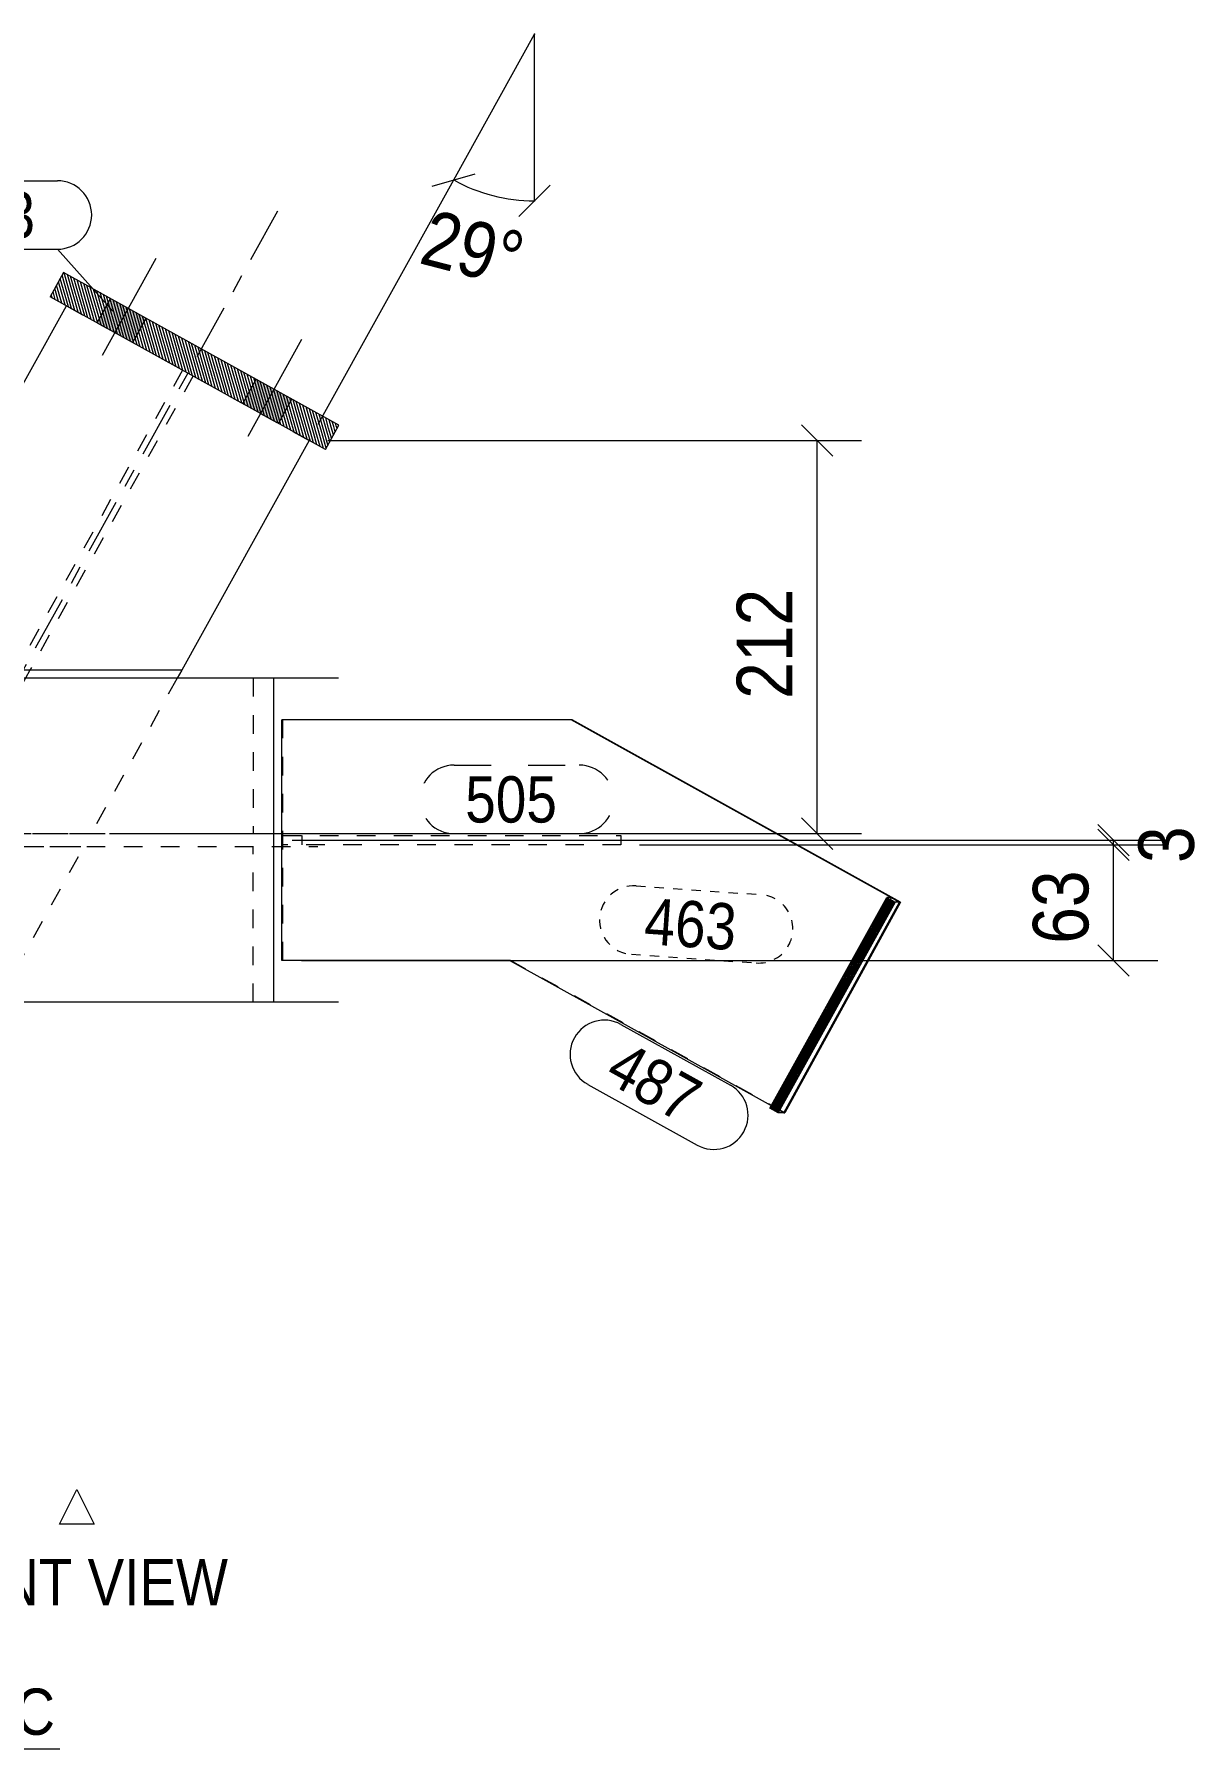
# Model space of a CAD drawing. Header units: millimetres. Extents: x 2 to 825, y 1 to 579.
# Drawn here: x 526.4 to 589.1, y 318.8 to 411.4 of the extents above; entities that cross this region are included whole.
import ezdxf

# ---------------------------------------------------------------- set-up
doc = ezdxf.new("R2010")
doc.units = ezdxf.units.MM
for name, pattern in [('XKITLINE00', [0]), ('XKITLINE01', [4, 1, -1, 1, -1]), ('XKITLINE02', [4, 2, -2]), ('XKITLINE03', [6, 3, -1, 1, -1]), ('XKITLINE04', [3, 0.5, -0.5, 0.5, -0.5, 0.5, -0.5])]:
    doc.linetypes.add(name, pattern=pattern)
for name, color, linetype, lineweight in [('Bolt', 3, 'Continuous', 0), ('Dimensions', 7, 'Continuous', 0), ('OtherObjectType', 7, 'Continuous', 0), ('Part', 2, 'Continuous', 0), ('PartMark', 7, 'Continuous', 0)]:
    doc.layers.add(name, color=color, linetype=linetype, lineweight=lineweight)
doc.styles.add('ARIAL', font='ARIAL.TTF')

# ---------------------------------------------------------------- blocks, each defined once
blk = doc.blocks.new('*A2')
at = {"layer": 'Part', "color": 7, "linetype": 'XKITLINE00', "lineweight": 0}
for p, q in [((572.556, 363.951), (571.874, 363.756)), ((572.589, 364.011), (571.906, 363.815)), ((572.622, 364.07), (571.939, 363.874)), ((572.655, 364.129), (571.972, 363.934)), ((572.688, 364.188), (572.005, 363.993)), ((572.72, 364.247), (572.038, 364.052)), ((572.753, 364.306), (572.071, 364.111)), ((572.786, 364.365), (572.103, 364.17)), ((572.819, 364.425), (572.136, 364.229)), ((572.852, 364.484), (572.169, 364.288)), ((572.885, 364.543), (572.202, 364.348)), ((572.825, 364.576), (572.235, 364.407)), ((572.765, 364.608), (572.268, 364.466)), ((572.706, 364.641), (572.3, 364.525)), ((572.646, 364.674), (572.333, 364.584)), ((572.587, 364.706), (572.366, 364.643)), ((572.527, 364.739), (572.399, 364.702)), ((572.453, 364.768), (572.432, 364.762)), ((572.064, 363.064), (571.381, 362.869)), ((572.097, 363.124), (571.414, 362.928)), ((572.13, 363.183), (571.447, 362.987)), ((572.162, 363.242), (571.48, 363.046)), ((572.195, 363.301), (571.513, 363.106)), ((572.228, 363.36), (571.545, 363.165)), ((572.261, 363.419), (571.578, 363.224)), ((572.294, 363.478), (571.611, 363.283)), ((572.327, 363.538), (571.644, 363.342)), ((572.359, 363.597), (571.677, 363.401)), ((572.392, 363.656), (571.709, 363.46)), ((572.425, 363.715), (571.742, 363.52)), ((572.458, 363.774), (571.775, 363.579)), ((572.491, 363.833), (571.808, 363.638)), ((572.523, 363.892), (571.841, 363.697)), ((571.539, 362.118), (570.856, 361.923)), ((571.572, 362.177), (570.889, 361.982)), ((571.604, 362.236), (570.922, 362.041)), ((571.637, 362.296), (570.955, 362.1)), ((571.67, 362.355), (570.987, 362.159)), ((571.703, 362.414), (571.02, 362.219)), ((571.736, 362.473), (571.053, 362.278)), ((571.769, 362.532), (571.086, 362.337)), ((571.801, 362.591), (571.119, 362.396)), ((571.834, 362.65), (571.151, 362.455)), ((571.867, 362.71), (571.184, 362.514)), ((571.9, 362.769), (571.217, 362.573)), ((571.933, 362.828), (571.25, 362.633)), ((571.965, 362.887), (571.283, 362.692)), ((571.998, 362.946), (571.316, 362.751)), ((572.031, 363.005), (571.348, 362.81)), ((571.014, 361.172), (570.331, 360.977)), ((571.046, 361.231), (570.364, 361.036)), ((571.079, 361.29), (570.396, 361.095)), ((571.112, 361.349), (570.429, 361.154)), ((571.145, 361.409), (570.462, 361.213)), ((571.178, 361.468), (570.495, 361.272)), ((571.211, 361.527), (570.528, 361.331)), ((571.243, 361.586), (570.561, 361.391)), ((571.276, 361.645), (570.593, 361.45)), ((571.309, 361.704), (570.626, 361.509)), ((571.342, 361.763), (570.659, 361.568)), ((571.375, 361.822), (570.692, 361.627)), ((571.407, 361.882), (570.725, 361.686)), ((571.44, 361.941), (570.758, 361.745)), ((571.473, 362), (570.79, 361.805)), ((571.506, 362.059), (570.823, 361.864)), ((570.521, 360.285), (569.838, 360.09)), ((570.554, 360.344), (569.871, 360.149)), ((570.587, 360.403), (569.904, 360.208)), ((570.62, 360.462), (569.937, 360.267)), ((570.652, 360.521), (569.97, 360.326)), ((570.685, 360.581), (570.003, 360.385)), ((570.718, 360.64), (570.035, 360.444)), ((570.751, 360.699), (570.068, 360.504)), ((570.784, 360.758), (570.101, 360.563)), ((570.817, 360.817), (570.134, 360.622)), ((570.849, 360.876), (570.167, 360.681)), ((570.882, 360.935), (570.2, 360.74)), ((570.915, 360.995), (570.232, 360.799)), ((570.948, 361.054), (570.265, 360.858)), ((570.981, 361.113), (570.298, 360.917)), ((569.996, 359.339), (569.313, 359.143)), ((570.029, 359.398), (569.346, 359.202)), ((570.062, 359.457), (569.379, 359.262)), ((570.094, 359.516), (569.412, 359.321)), ((570.127, 359.575), (569.445, 359.38)), ((570.16, 359.634), (569.477, 359.439)), ((570.193, 359.694), (569.51, 359.498)), ((570.226, 359.753), (569.543, 359.557)), ((570.259, 359.812), (569.576, 359.616)), ((570.291, 359.871), (569.609, 359.676)), ((570.324, 359.93), (569.642, 359.735)), ((570.357, 359.989), (569.674, 359.794)), ((570.39, 360.048), (569.707, 359.853)), ((570.423, 360.107), (569.74, 359.912)), ((570.456, 360.167), (569.773, 359.971)), ((570.488, 360.226), (569.806, 360.03)), ((569.471, 358.392), (568.788, 358.197)), ((569.504, 358.452), (568.821, 358.256)), ((569.536, 358.511), (568.854, 358.315)), ((569.569, 358.57), (568.887, 358.375)), ((569.602, 358.629), (568.919, 358.434)), ((569.635, 358.688), (568.952, 358.493)), ((569.668, 358.747), (568.985, 358.552)), ((569.701, 358.806), (569.018, 358.611)), ((569.733, 358.866), (569.051, 358.67)), ((569.766, 358.925), (569.084, 358.729)), ((569.799, 358.984), (569.116, 358.788)), ((569.832, 359.043), (569.149, 358.848)), ((569.865, 359.102), (569.182, 358.907)), ((569.898, 359.161), (569.215, 358.966)), ((569.93, 359.22), (569.248, 359.025)), ((569.963, 359.28), (569.28, 359.084)), ((568.978, 357.505), (568.296, 357.31)), ((569.011, 357.565), (568.329, 357.369)), ((569.044, 357.624), (568.361, 357.428)), ((569.077, 357.683), (568.394, 357.487)), ((569.11, 357.742), (568.427, 357.547)), ((569.143, 357.801), (568.46, 357.606)), ((569.175, 357.86), (568.493, 357.665)), ((569.208, 357.919), (568.525, 357.724)), ((569.241, 357.978), (568.558, 357.783)), ((569.274, 358.038), (568.591, 357.842)), ((569.307, 358.097), (568.624, 357.901)), ((569.339, 358.156), (568.657, 357.961)), ((569.372, 358.215), (568.69, 358.02)), ((569.405, 358.274), (568.722, 358.079)), ((569.438, 358.333), (568.755, 358.138)), ((568.453, 356.559), (567.771, 356.364)), ((568.486, 356.618), (567.803, 356.423)), ((568.519, 356.677), (567.836, 356.482)), ((568.552, 356.737), (567.869, 356.541)), ((568.585, 356.796), (567.902, 356.6)), ((568.617, 356.855), (567.935, 356.659)), ((568.65, 356.914), (567.967, 356.719)), ((568.683, 356.973), (568, 356.778)), ((568.716, 357.032), (568.033, 356.837)), ((568.749, 357.091), (568.066, 356.896)), ((568.781, 357.151), (568.099, 356.955)), ((568.814, 357.21), (568.132, 357.014)), ((568.847, 357.269), (568.164, 357.073)), ((568.88, 357.328), (568.197, 357.133)), ((568.913, 357.387), (568.23, 357.192)), ((568.946, 357.446), (568.263, 357.251)), ((567.928, 355.613), (567.245, 355.418)), ((567.961, 355.672), (567.278, 355.477)), ((567.994, 355.731), (567.311, 355.536)), ((568.027, 355.79), (567.344, 355.595)), ((568.059, 355.849), (567.377, 355.654)), ((568.092, 355.909), (567.409, 355.713)), ((568.125, 355.968), (567.442, 355.772)), ((568.158, 356.027), (567.475, 355.832)), ((568.191, 356.086), (567.508, 355.891)), ((568.223, 356.145), (567.541, 355.95)), ((568.256, 356.204), (567.574, 356.009)), ((568.289, 356.263), (567.606, 356.068)), ((568.322, 356.323), (567.639, 356.127)), ((568.355, 356.382), (567.672, 356.186)), ((568.388, 356.441), (567.705, 356.246)), ((568.42, 356.5), (567.738, 356.305)), ((567.436, 354.726), (566.753, 354.53)), ((567.468, 354.785), (566.786, 354.59)), ((567.501, 354.844), (566.819, 354.649)), ((567.534, 354.903), (566.851, 354.708)), ((567.567, 354.962), (566.884, 354.767)), ((567.6, 355.022), (566.917, 354.826)), ((567.633, 355.081), (566.95, 354.885)), ((567.665, 355.14), (566.983, 354.944)), ((567.698, 355.199), (567.016, 355.004)), ((567.731, 355.258), (567.048, 355.063)), ((567.764, 355.317), (567.081, 355.122)), ((567.797, 355.376), (567.114, 355.181)), ((567.83, 355.436), (567.147, 355.24)), ((567.862, 355.495), (567.18, 355.299)), ((567.895, 355.554), (567.212, 355.358)), ((566.91, 353.78), (566.228, 353.584)), ((566.943, 353.839), (566.261, 353.643)), ((566.976, 353.898), (566.293, 353.703)), ((567.009, 353.957), (566.326, 353.762)), ((567.042, 354.016), (566.359, 353.821)), ((567.075, 354.075), (566.392, 353.88)), ((567.107, 354.134), (566.425, 353.939)), ((567.14, 354.194), (566.458, 353.998)), ((567.173, 354.253), (566.49, 354.057)), ((567.206, 354.312), (566.523, 354.117)), ((567.239, 354.371), (566.556, 354.176)), ((567.272, 354.43), (566.589, 354.235)), ((567.304, 354.489), (566.622, 354.294)), ((567.337, 354.548), (566.654, 354.353)), ((567.37, 354.608), (566.687, 354.412)), ((567.403, 354.667), (566.72, 354.471)), ((566.812, 353.602), (566.13, 353.407)), ((566.845, 353.661), (566.162, 353.466)), ((566.779, 353.543), (566.183, 353.373)), ((566.878, 353.72), (566.195, 353.525)), ((566.746, 353.484), (566.243, 353.34)), ((566.714, 353.425), (566.302, 353.307)), ((566.681, 353.366), (566.362, 353.274)), ((566.648, 353.307), (566.421, 353.242)), ((566.615, 353.247), (566.481, 353.209))]:
    blk.add_line(p, q, dxfattribs=at)
blk = doc.blocks.new('*A4')
at = {"layer": 'Part', "color": 7, "linetype": 'XKITLINE00', "lineweight": 0}
for p, q in [((528.227, 396.696), (527.789, 398.224)), ((528.403, 396.598), (527.887, 398.4)), ((528.58, 396.5), (527.996, 398.54)), ((528.757, 396.402), (528.173, 398.442)), ((528.933, 396.304), (528.349, 398.344)), ((529.11, 396.206), (528.526, 398.246)), ((527.343, 397.187), (527.299, 397.34)), ((527.52, 397.089), (527.397, 397.517)), ((527.697, 396.991), (527.495, 397.694)), ((527.873, 396.893), (527.593, 397.87)), ((528.05, 396.795), (527.691, 398.047)), ((529.287, 396.108), (528.703, 398.148)), ((529.463, 396.01), (528.879, 398.05)), ((529.64, 395.912), (529.056, 397.952)), ((529.817, 395.814), (529.233, 397.854)), ((529.993, 395.716), (529.41, 397.756)), ((530.17, 395.618), (529.586, 397.658)), ((530.347, 395.52), (529.763, 397.559)), ((530.523, 395.422), (529.94, 397.461)), ((530.7, 395.324), (530.116, 397.363)), ((530.877, 395.226), (530.293, 397.265)), ((531.053, 395.128), (530.47, 397.167)), ((531.23, 395.03), (530.646, 397.069)), ((531.407, 394.932), (530.823, 396.971)), ((531.584, 394.834), (531, 396.873)), ((531.76, 394.736), (531.176, 396.775)), ((531.937, 394.638), (531.353, 396.677)), ((532.114, 394.54), (531.53, 396.579)), ((532.29, 394.442), (531.706, 396.481)), ((532.467, 394.344), (531.883, 396.383)), ((532.644, 394.246), (532.06, 396.285)), ((532.82, 394.148), (532.236, 396.187)), ((532.997, 394.05), (532.413, 396.089)), ((533.174, 393.952), (532.59, 395.991)), ((533.35, 393.854), (532.766, 395.893)), ((533.527, 393.756), (532.943, 395.795)), ((533.704, 393.658), (533.12, 395.697)), ((533.88, 393.559), (533.297, 395.599)), ((534.057, 393.461), (533.473, 395.501)), ((534.234, 393.363), (533.65, 395.403)), ((534.41, 393.265), (533.827, 395.305)), ((534.587, 393.167), (534.003, 395.207)), ((534.764, 393.069), (534.18, 395.109)), ((534.94, 392.971), (534.357, 395.011)), ((535.117, 392.873), (534.533, 394.913)), ((535.294, 392.775), (534.71, 394.815)), ((535.471, 392.677), (534.887, 394.717)), ((535.647, 392.579), (535.063, 394.619)), ((535.824, 392.481), (535.24, 394.521)), ((536.001, 392.383), (535.417, 394.422)), ((536.177, 392.285), (535.593, 394.324)), ((536.354, 392.187), (535.77, 394.226)), ((536.531, 392.089), (535.947, 394.128)), ((536.707, 391.991), (536.123, 394.03)), ((536.884, 391.893), (536.3, 393.932)), ((537.061, 391.795), (536.477, 393.834)), ((537.237, 391.697), (536.653, 393.736)), ((537.414, 391.599), (536.83, 393.638)), ((537.591, 391.501), (537.007, 393.54)), ((537.767, 391.403), (537.184, 393.442)), ((537.944, 391.305), (537.36, 393.344)), ((538.121, 391.207), (537.537, 393.246)), ((538.297, 391.109), (537.714, 393.148)), ((538.474, 391.011), (537.89, 393.05)), ((538.651, 390.913), (538.067, 392.952)), ((538.827, 390.815), (538.244, 392.854)), ((539.004, 390.717), (538.42, 392.756)), ((539.181, 390.619), (538.597, 392.658)), ((539.358, 390.521), (538.774, 392.56)), ((539.534, 390.422), (538.95, 392.462)), ((539.711, 390.324), (539.127, 392.364)), ((539.888, 390.226), (539.304, 392.266)), ((540.064, 390.128), (539.48, 392.168)), ((540.241, 390.03), (539.657, 392.07)), ((540.418, 389.932), (539.834, 391.972)), ((540.594, 389.834), (540.01, 391.874)), ((540.771, 389.736), (540.187, 391.776)), ((540.914, 389.755), (540.364, 391.678)), ((541.052, 389.794), (540.54, 391.58)), ((541.189, 389.833), (540.717, 391.482)), ((541.326, 389.873), (540.894, 391.384)), ((541.464, 389.912), (541.071, 391.285)), ((541.601, 389.951), (541.247, 391.187)), ((541.738, 389.991), (541.424, 391.089)), ((541.876, 390.03), (541.601, 390.991)), ((542.013, 390.069), (541.777, 390.893)), ((541.478, 389.344), (541.326, 389.873)), ((541.654, 389.246), (541.464, 389.912)), ((541.831, 389.148), (541.601, 389.951)), ((542.008, 389.05), (541.738, 389.991)), ((542.151, 389.068), (541.876, 390.03)), ((542.151, 390.109), (541.954, 390.795)), ((542.249, 389.245), (542.013, 390.069)), ((542.288, 390.148), (542.131, 390.697)), ((542.347, 389.422), (542.151, 390.109)), ((542.445, 389.598), (542.288, 390.148)), ((542.425, 390.187), (542.307, 390.599)), ((542.543, 389.775), (542.425, 390.187)), ((542.563, 390.227), (542.484, 390.501)), ((542.641, 389.952), (542.563, 390.227)), ((542.7, 390.266), (542.661, 390.403)), ((542.739, 390.128), (542.7, 390.266)), ((542.837, 390.305), (542.837, 390.305)), ((542.837, 390.305), (542.837, 390.305)), ((540.948, 389.638), (540.914, 389.755)), ((541.124, 389.54), (541.052, 389.794)), ((541.301, 389.442), (541.189, 389.833))]:
    blk.add_line(p, q, dxfattribs=at)
blk = doc.blocks.new('*A66')
at = {"layer": 'Bolt'}
for points in [[(529.78, 395.834), (530.508, 397.146), (532.432, 396.079), (531.704, 394.767)], [(529.78, 395.834), (530.508, 397.146), (532.432, 396.079), (531.704, 394.767)], [(529.78, 395.834), (530.508, 397.146), (532.432, 396.079), (531.704, 394.767)], [(537.65, 391.468), (538.378, 392.78), (540.302, 391.712), (539.574, 390.401)], [(537.65, 391.468), (538.378, 392.78), (540.302, 391.712), (539.574, 390.401)], [(537.65, 391.468), (538.378, 392.78), (540.302, 391.712), (539.574, 390.401)]]:
    blk.add_hatch(color=3, dxfattribs=at).paths.add_polyline_path(points, flags=17)
at = {"layer": 'Bolt', "color": 3, "linetype": 'XKITLINE00', "lineweight": 0}
for p, q in [((530.063, 394.077), (532.974, 399.323)), ((530.063, 394.077), (532.974, 399.323)), ((530.063, 394.077), (532.974, 399.323)), ((529.78, 395.834), (530.508, 397.146)), ((529.78, 395.834), (530.508, 397.146)), ((529.78, 395.834), (530.508, 397.146)), ((531.704, 394.767), (532.432, 396.079)), ((531.704, 394.767), (532.432, 396.079)), ((531.704, 394.767), (532.432, 396.079)), ((537.933, 389.71), (540.844, 394.957)), ((537.933, 389.71), (540.844, 394.957)), ((537.933, 389.71), (540.844, 394.957)), ((537.65, 391.468), (538.378, 392.78)), ((537.65, 391.468), (538.378, 392.78)), ((537.65, 391.468), (538.378, 392.78)), ((539.574, 390.401), (540.302, 391.712)), ((539.574, 390.401), (540.302, 391.712)), ((539.574, 390.401), (540.302, 391.712))]:
    blk.add_line(p, q, dxfattribs=at)
blk = doc.blocks.new('*A67')
at = {"layer": 'Part', "color": 7, "linetype": 'XKITLINE01', "lineweight": 0}
for p, q in [((504.118, 376.639), (508.723, 376.639)), ((504.118, 359.139), (504.118, 376.639)), ((505.224, 368.239), (505.224, 376.639)), ((539.312, 376.639), (538.206, 376.639)), ((538.206, 376.639), (538.206, 368.239)), ((539.312, 376.639), (539.312, 359.139)), ((505.224, 368.239), (541.705, 368.239)), ((505.224, 367.539), (541.705, 367.539)), ((505.224, 359.139), (505.224, 367.539)), ((538.206, 359.139), (538.206, 367.539)), ((504.118, 359.139), (508.723, 359.139)), ((539.312, 359.139), (538.206, 359.139))]:
    blk.add_line(p, q, dxfattribs=at)
at = {"layer": 'Part', "color": 2, "linetype": 'XKITLINE00', "lineweight": 0}
for p, q in [((542.811, 376.639), (539.312, 376.639)), ((542.811, 359.139), (539.312, 359.139))]:
    blk.add_line(p, q, dxfattribs=at)
at = {"layer": 'Part', "color": 7, "linetype": 'XKITLINE03', "lineweight": 0}
blk.add_line((525.214, 367.889), (520.666, 367.889), dxfattribs=at)
blk = doc.blocks.new('*A68')
at = {"layer": 'Part', "color": 2, "linetype": 'XKITLINE00', "lineweight": 0}
for p, q in [((566.127, 353.403), (572.444, 364.785)), ((572.885, 364.543), (566.567, 353.162)), ((573.128, 364.543), (566.881, 353.162)), ((572.693, 364.785), (572.444, 364.785)), ((572.444, 364.785), (572.885, 364.543)), ((572.693, 364.785), (573.128, 364.543)), ((573.128, 364.543), (572.885, 364.543)), ((566.567, 353.162), (566.127, 353.403)), ((566.881, 353.162), (566.567, 353.162))]:
    blk.add_line(p, q, dxfattribs=at)
at = {"layer": 'Part', "color": 7, "linetype": 'XKITLINE01', "lineweight": 0}
for p, q in [((566.446, 353.403), (572.693, 364.785)), ((566.446, 353.403), (566.127, 353.403)), ((566.881, 353.162), (566.446, 353.403))]:
    blk.add_line(p, q, dxfattribs=at)
blk = doc.blocks.new('*A69')
at = {"layer": 'Part', "color": 7, "linetype": 'XKITLINE01', "lineweight": 0}
for p, q in [((539.814, 367.639), (539.814, 368.139)), ((539.814, 368.139), (558.078, 368.139)), ((540.864, 367.639), (540.864, 368.139)), ((558.078, 368.139), (558.078, 367.639)), ((558.078, 367.639), (539.814, 367.639))]:
    blk.add_line(p, q, dxfattribs=at)
blk = doc.blocks.new('*A70')
at = {"layer": 'Part', "color": 2, "linetype": 'XKITLINE00', "lineweight": 0}
for p, q in [((539.762, 361.389), (539.762, 374.389)), ((555.442, 374.389), (539.762, 374.389)), ((573.128, 364.543), (555.389, 374.389)), ((573.181, 364.543), (555.442, 374.389)), ((566.881, 353.162), (573.128, 364.543)), ((573.181, 364.543), (566.933, 353.162)), ((573.128, 364.543), (573.181, 364.543)), ((552.11, 361.389), (539.762, 361.389)), ((566.202, 353.538), (552.058, 361.389)), ((566.881, 353.162), (566.933, 353.162))]:
    blk.add_line(p, q, dxfattribs=at)
at = {"layer": 'Part', "color": 7, "linetype": 'XKITLINE01', "lineweight": 0}
for p, q in [((539.815, 361.389), (539.815, 374.389)), ((566.933, 353.162), (552.11, 361.389)), ((566.881, 353.162), (566.202, 353.538))]:
    blk.add_line(p, q, dxfattribs=at)
blk = doc.blocks.new('*A71')
at = {"layer": 'Part', "color": 2, "linetype": 'XKITLINE00', "lineweight": 0}
for p, q in [((539.312, 376.639), (504.118, 376.639)), ((504.118, 376.639), (504.118, 359.139)), ((539.312, 376.639), (539.312, 359.139)), ((539.312, 359.139), (504.118, 359.139))]:
    blk.add_line(p, q, dxfattribs=at)
blk = doc.blocks.new('*A72')
at = {"layer": 'Part', "color": 7, "linetype": 'XKITLINE03', "lineweight": 0}
blk.add_line((525.337, 376.283), (502.049, 334.311), dxfattribs=at)
at = {"layer": 'Part', "color": 7, "linetype": 'XKITLINE01', "lineweight": 0}
for p, q in [((507.247, 359.139), (511.908, 367.539)), ((511.908, 367.539), (529.062, 367.539)), ((515.452, 359.139), (520.113, 367.539)), ((516.196, 359.139), (520.857, 367.539)), ((524.401, 359.139), (529.062, 367.539)), ((506.616, 343.213), (515.21, 358.702)), ((507.184, 342.898), (515.953, 358.702)), ((500.342, 346.694), (513.458, 339.417))]:
    blk.add_line(p, q, dxfattribs=at)
at = {"layer": 'Part', "color": 2, "linetype": 'XKITLINE00', "lineweight": 0}
for p, q in [((500.342, 346.694), (507.247, 359.139)), ((507.004, 358.702), (524.159, 358.702)), ((513.458, 339.417), (524.159, 358.702)), ((515.21, 358.702), (515.452, 359.139)), ((515.953, 358.702), (516.196, 359.139)), ((524.159, 358.702), (524.401, 359.139))]:
    blk.add_line(p, q, dxfattribs=at)
blk = doc.blocks.new('*A73')
at = {"layer": 'Part', "color": 7, "linetype": 'XKITLINE03', "lineweight": 0}
blk.add_line((539.529, 401.862), (516.022, 359.495), dxfattribs=at)
at = {"layer": 'Part', "color": 2, "linetype": 'XKITLINE00', "lineweight": 0}
for p, q in [((517.199, 377.076), (528.119, 396.756)), ((541.235, 389.479), (534.354, 377.076)), ((516.957, 376.639), (517.199, 377.076)), ((534.354, 377.076), (517.199, 377.076)), ((525.405, 377.076), (525.162, 376.639)), ((526.148, 377.076), (525.906, 376.639)), ((534.354, 377.076), (534.111, 376.639))]:
    blk.add_line(p, q, dxfattribs=at)
at = {"layer": 'Part', "color": 7, "linetype": 'XKITLINE01', "lineweight": 0}
for p, q in [((528.119, 396.756), (541.235, 389.479)), ((534.393, 393.275), (525.405, 377.076)), ((534.961, 392.96), (526.148, 377.076)), ((512.296, 368.239), (516.957, 376.639)), ((525.162, 376.639), (520.502, 368.239)), ((525.906, 376.639), (521.245, 368.239)), ((534.111, 376.639), (529.45, 368.239)), ((512.296, 368.239), (529.45, 368.239))]:
    blk.add_line(p, q, dxfattribs=at)
blk = doc.blocks.new('*A75')
at = {"layer": 'Part', "color": 2, "linetype": 'XKITLINE00', "lineweight": 0}
for p, q in [((527.972, 398.553), (527.244, 397.241)), ((542.837, 390.305), (527.972, 398.553)), ((542.11, 388.994), (527.244, 397.241)), ((542.11, 388.994), (542.837, 390.305))]:
    blk.add_line(p, q, dxfattribs=at)
blk = doc.blocks.new('*A214')
at = {"layer": 'Dimensions', "color": 7, "linetype": 'XKITLINE00', "lineweight": 0}
for p, q in [((549.041, 403.547), (553.408, 411.417)), ((553.408, 402.417), (553.408, 411.417)), ((547.887, 403.217), (550.195, 403.878)), ((541.72, 390.353), (549.041, 403.547)), ((552.559, 401.569), (554.256, 403.266))]:
    blk.add_line(p, q, dxfattribs=at)
blk.add_arc((553.408, 411.417), 9, 240.97635, 270, dxfattribs=at)
at = {"layer": 'Dimensions', "color": 7}
for p in [(553.408, 411.417), (549.041, 403.547), (553.408, 402.417)]:
    blk.add_point(p, dxfattribs=at)
at = {"layer": 'Dimensions', "color": 3, "style": 'ARIAL', "width": 0.85}
blk.add_text('29°', height=3, rotation=-14.51302, dxfattribs=at).set_placement((547.088, 399.075))
blk = doc.blocks.new('*A216')
at = {"layer": 'Dimensions', "color": 7, "linetype": 'XKITLINE00', "lineweight": 0}
for p, q in [((567.831, 390.327), (569.528, 388.63)), ((542.235, 389.479), (571.079, 389.479)), ((568.679, 368.239), (568.679, 389.479)), ((567.831, 369.088), (569.528, 367.391)), ((530.45, 368.239), (571.079, 368.239))]:
    blk.add_line(p, q, dxfattribs=at)
at = {"layer": 'Dimensions', "color": 3}
for p in [(568.679, 389.479), (568.679, 368.239)]:
    blk.add_point(p, dxfattribs=at)
at = {"layer": 'Dimensions', "color": 3, "style": 'ARIAL', "width": 0.85}
blk.add_text('212', height=3, rotation=90.00021, dxfattribs=at).set_placement((567.329, 375.521))
blk = doc.blocks.new('*A219')
at = {"layer": 'Dimensions', "color": 7, "linetype": 'XKITLINE00', "lineweight": 0}
for p, q in [((583.831, 368.488), (585.528, 366.791)), ((559.078, 367.639), (587.079, 367.639)), ((584.679, 361.389), (584.679, 367.639)), ((583.831, 362.238), (585.528, 360.541)), ((540.815, 361.389), (587.079, 361.389))]:
    blk.add_line(p, q, dxfattribs=at)
at = {"layer": 'Dimensions', "color": 3}
for p in [(584.679, 367.639), (584.679, 361.389)]:
    blk.add_point(p, dxfattribs=at)
at = {"layer": 'Dimensions', "color": 3, "style": 'ARIAL', "width": 0.85}
blk.add_text('63', height=3, rotation=90.00021, dxfattribs=at).set_placement((583.329, 362.289))
blk = doc.blocks.new('*A220')
at = {"layer": 'Dimensions', "color": 7, "linetype": 'XKITLINE00', "lineweight": 0}
for p, q in [((583.831, 368.738), (585.528, 367.041)), ((540.312, 367.889), (587.529, 367.889)), ((583.831, 368.488), (585.528, 366.791)), ((584.679, 367.639), (584.679, 367.889)), ((559.078, 367.639), (587.529, 367.639))]:
    blk.add_line(p, q, dxfattribs=at)
at = {"layer": 'Dimensions', "color": 3}
for p in [(584.679, 367.889), (584.679, 367.639)]:
    blk.add_point(p, dxfattribs=at)
at = {"layer": 'Dimensions', "color": 3, "style": 'ARIAL', "width": 0.85}
blk.add_text('3', height=3, rotation=90.00021, dxfattribs=at).set_placement((589.029, 366.652))
blk = doc.blocks.new('*A221')
at = {"layer": 'PartMark', "color": 7, "linetype": 'XKITLINE00', "lineweight": 0}
for p, q in [((520.873, 403.509), (527.636, 403.509)), ((520.873, 399.809), (527.636, 399.809)), ((530.636, 396.463), (527.636, 399.809))]:
    blk.add_line(p, q, dxfattribs=at)
for centre, start, end in [((520.873, 401.659), 90, 270), ((527.636, 401.659), 270, 90)]:
    blk.add_arc(centre, 1.85, start, end, dxfattribs=at)
at = {"layer": 'PartMark', "color": 3, "style": 'ARIAL', "width": 0.85}
blk.add_text('253', height=2.5, dxfattribs=at).set_placement((521.473, 400.409))
blk = doc.blocks.new('*A226')
at = {"layer": 'PartMark', "color": 7, "linetype": 'XKITLINE00', "lineweight": 0}
for p, q in [((558.078, 357.933), (563.991, 354.651)), ((556.282, 354.698), (562.195, 351.416))]:
    blk.add_line(p, q, dxfattribs=at)
for centre, start, end in [((557.18, 356.316), 60.96753, 240.96753), ((563.093, 353.034), 240.96753, 60.96753)]:
    blk.add_arc(centre, 1.85, start, end, dxfattribs=at)
at = {"layer": 'PartMark', "color": 3, "style": 'ARIAL', "width": 0.85}
blk.add_text('487', height=2.5, rotation=-29.03177, dxfattribs=at).set_placement((557.098, 354.932))
blk = doc.blocks.new('*A227')
at = {"layer": 'PartMark', "color": 7, "linetype": 'XKITLINE02', "lineweight": 0}
for p, q in [((549.065, 371.939), (555.828, 371.939)), ((549.065, 368.239), (555.828, 368.239))]:
    blk.add_line(p, q, dxfattribs=at)
for centre, start, end in [((549.065, 370.089), 90, 270), ((555.828, 370.089), 270, 90)]:
    blk.add_arc(centre, 1.85, start, end, dxfattribs=at)
at = {"layer": 'PartMark', "color": 3, "style": 'ARIAL', "width": 0.85}
blk.add_text('505', height=2.5, dxfattribs=at).set_placement((549.665, 368.839))
blk = doc.blocks.new('*A228')
at = {"layer": 'PartMark', "color": 7, "linetype": 'XKITLINE04', "lineweight": 0}
for p, q in [((558.899, 365.413), (565.645, 364.945)), ((558.642, 361.722), (565.389, 361.254))]:
    blk.add_line(p, q, dxfattribs=at)
for centre, start, end in [((558.77, 363.568), 86.02912, 266.02912), ((565.517, 363.1), 266.02912, 86.02912)]:
    blk.add_arc(centre, 1.85, start, end, dxfattribs=at)
at = {"layer": 'PartMark', "color": 3, "style": 'ARIAL', "width": 0.85}
blk.add_text('463', height=2.5, rotation=-3.9706, dxfattribs=at).set_placement((559.282, 362.279))
blk = doc.blocks.new('*A230')
at = {"layer": 'OtherObjectType', "color": 7, "linetype": 'XKITLINE00', "lineweight": 0}
for p, q in [((464.354, 371.927), (464.354, 373.802)), ((464.354, 373.802), (466.229, 372.864)), ((466.229, 372.864), (464.354, 371.927)), ((466.229, 372.864), (466.229, 372.864)), ((527.742, 330.936), (528.679, 332.811)), ((528.679, 332.811), (529.617, 330.936)), ((528.679, 332.811), (528.679, 332.811)), ((529.617, 330.936), (527.742, 330.936)), ((520.342, 318.811), (527.766, 318.811))]:
    blk.add_line(p, q, dxfattribs=at)
at = {"layer": 'OtherObjectType', "color": 7, "style": 'ARIAL', "width": 0.85}
blk.add_text('TOP VIEW', height=2.5, rotation=90, dxfattribs=at).set_placement((462.479, 364.714))
for s, p in [('FRONT VIEW', (518.215, 326.561)), ('C', (520.342, 319.561)), ('C', (525.359, 319.561)), ('-', (523.499, 319.561))]:
    blk.add_text(s, height=2.5, dxfattribs=at).set_placement(p)

msp = doc.modelspace()

# ---------------------------------------------------------------- block references
at = {"lineweight": 0}
for name in ['*A214', '*A221', '*A73', '*A66', '*A75', '*A4', '*A216', '*A72', '*A67', '*A71', '*A70', '*A227', '*A220', '*A69', '*A219', '*A228', '*A68', '*A2', '*A226']:
    msp.add_blockref(name, (0, 0), dxfattribs=at)
at = {"layer": 'OtherObjectType', "lineweight": 0}
msp.add_blockref('*A230', (0, 0), dxfattribs=at)

doc.saveas('drawing.dxf')
